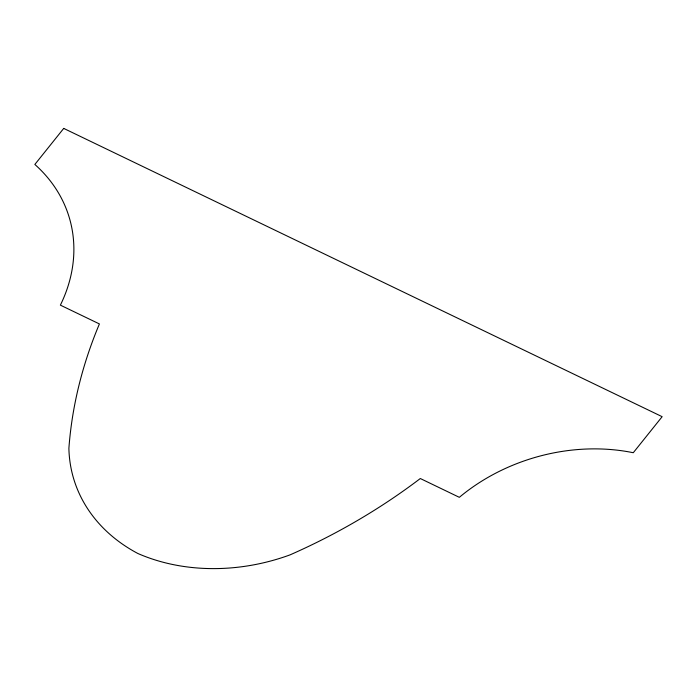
<?xml version="1.0" encoding="UTF-8"?>
<svg xmlns="http://www.w3.org/2000/svg" width="697" height="697" viewBox="0 0 697 697"><rect width="100%" height="100%" fill="white"/><g stroke="black" fill="none" stroke-linecap="round" stroke-linejoin="round"><path stroke-width="1.05" d="M63.723 128.405L34.85 164.448A173.222 137.605 -16.3 0 1 60.378 305.138L99.41 323.939A539.827 428.847 -16.3 0 0 68.89 448.328A179.983 142.981 -16.3 0 0 137.893 553.505A179.983 142.981 -16.3 0 0 290.048 554.873A539.827 428.847 -16.3 0 0 420.308 478.525L459.332 497.327A173.222 137.605 -16.3 0 1 633.277 452.728L662.15 416.684L63.723 128.405"/></g></svg>
